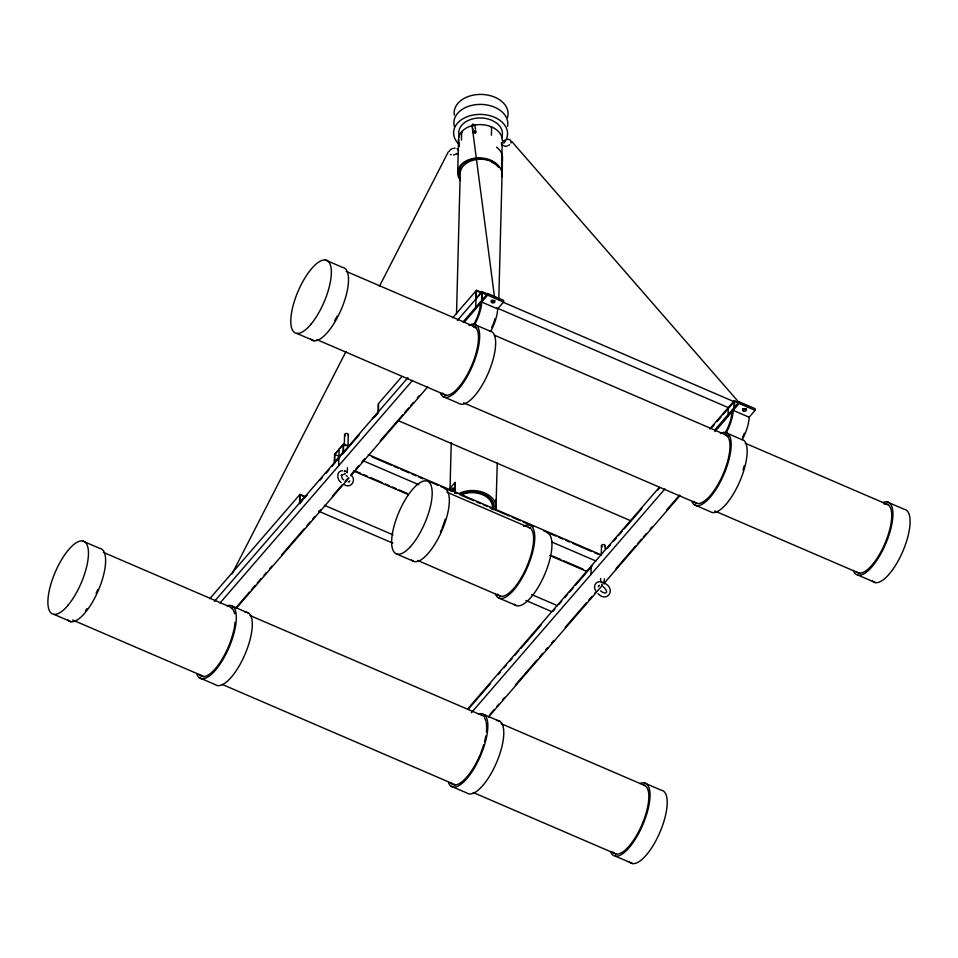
<?xml version="1.0" encoding="UTF-8"?>
<svg xmlns="http://www.w3.org/2000/svg" width="958" height="958" viewBox="0 0 958 958"><rect width="100%" height="100%" fill="white"/><g stroke="black" fill="none" stroke-linecap="round" stroke-linejoin="round"><path stroke-width="1.44" d="M299.531 502.986L299.746 494.663L305.063 496.951M305.303 496.675L299.986 494.388L299.77 502.375L305.482 496.088M334.342 462.726L334.558 454.403L343.611 443.925L349.107 446.296M343.371 444.536L334.785 454.463L334.581 462.115L343.168 452.188L343.371 444.536L346.113 445.721M338.653 465.804L339.084 449.17M343.395 452.248L343.611 443.925M344.317 444.991L344.593 434.549M347.275 472.27L347.455 467.708M348.029 445.362L348.305 434.944M372.482 418.61L378.434 412.048L378.422 404.001M378.206 411.988L378.422 403.677L401.893 376.542M457.685 172.644L458.559 139.365M450.009 489.945L451.242 442.62M450.2 490.652L450.272 487.957L455.038 482.449L455.385 492.532M458.619 172.668L458.69 169.77M459.301 146.622L459.373 143.736M456.535 313.745L460.379 167.183M461.433 140.119L461.648 131.809L462.451 132.144M454.763 493.238L455.038 482.449M475.755 307.267L476.186 290.621L481.515 292.92M484.413 293.795L476.425 290.346L476.21 298.333L481.934 291.723L488.592 294.585M481.706 300.369L481.934 291.723M482.114 300.213L482.317 292.561L487.55 294.813M491.406 135.246L491.622 126.923L491.143 127.474M489.275 330.821L474.641 324.522L475.324 323.337A23.255 8.275 -66.7 0 0 481.67 302.033L487.634 295.136L487.67 293.483L503.645 300.357L503.597 302.021L497.633 308.907A23.255 8.275 -66.7 0 1 491.298 330.211L490.604 331.396M501.513 169.338L502.148 144.742M498.783 299.782L502.495 157.711A20.932 14.621 1.5 0 0 496.591 147.233M495.957 509.704L497.238 462.954M590.954 574.465L591.182 566.154M600.558 581.446L600.642 578.464M601.265 554.586L601.504 545.629M604.007 583.626L604.354 578.788M605.133 549.006L605.216 546.024M728.272 407.605L728.056 415.928L723.194 421.556M734.02 409.03L734.235 400.719L741.827 403.989M734.463 407.605L734.63 401.222L738.546 402.911M739.145 403.462L739.181 401.797L755.155 408.671L755.108 410.335L749.144 417.233A23.255 8.275 -66.7 0 1 742.809 438.536L742.115 439.71L726.152 432.836L726.835 431.663A23.255 8.275 -66.7 0 0 733.181 410.359L739.145 403.462L755.108 410.335M741.42 403.809L749.419 406.922M598.271 586.679L599.085 585.518M349.502 481.635L349.778 480.94M501.381 142.682L501.86 145.017L501.98 144.299M458.391 149.328L458.427 151.089M453.637 489.574L452.511 490.664L453.673 488.161M232.04 573.902L345.994 351.526M379.428 286.286L448.332 151.795M473.755 324.307L475.18 321.792A20.932 7.448 -66.7 0 0 480.138 306.955L480.425 303.47L464.247 322.175M725.266 432.633L726.691 430.106A20.932 7.448 -66.7 0 0 731.649 415.281L731.936 411.796L715.758 430.501A6.981 2.479 -66.7 0 0 714.824 431.579M458.128 153.328L457.253 154.238M209.802 598.666L299.986 494.388M452.727 317.757L476.425 290.346M214.412 601.408L407.904 377.656M457.397 320.427L481.934 292.046L488.245 294.777M299.71 503.728L302.632 500.339M304.596 498.076L307.518 494.687M320.212 480.006L322.163 477.755M326.079 473.24L329.001 469.851M331.935 466.462L334.869 463.073M336.821 460.81L338.773 458.559M342.677 454.044L359.274 434.836M374.901 416.778L377.835 413.389M220.029 602.977L412.551 380.35M463.109 321.876L487.67 293.483M235.752 607.911L249.427 592.104M251.379 589.841L255.283 585.326M257.247 583.063L261.151 578.548M264.073 575.159L266.025 572.896M269.94 568.381L271.892 566.13M281.652 554.838L304.117 528.864M307.039 525.475L309.973 522.086M312.907 518.697L314.859 516.434M318.763 511.919L320.714 509.668M332.438 496.112L342.198 484.82M345.131 481.431L348.053 478.042M350.987 474.653L353.921 471.264M355.873 469.013L358.795 465.624M361.729 462.235L364.663 458.846M380.29 440.776L396.887 421.58M398.839 419.329L402.743 414.802M404.695 412.551L408.599 408.036M410.551 405.773L413.485 402.384M417.389 397.869L419.341 395.606M236.171 608.39L348.963 477.958M350.903 475.707L427.723 386.888M467.684 708.956L659.236 487.442M709.806 428.968L734.235 400.719M468.031 709.507L490.496 683.533M498.304 674.504L500.256 672.241M504.171 667.726L506.123 665.463M510.027 660.948L511.979 658.685M514.913 655.308L518.817 650.781M520.769 648.53L541.27 624.808M552.994 611.264L554.945 609.001M558.849 604.486L561.783 601.097M564.717 597.708L567.639 594.319M569.591 592.068L573.507 587.553M575.459 585.29L592.056 566.094M607.683 548.024L610.605 544.635M613.539 541.246L616.473 537.857M618.425 535.606L622.329 531.091M624.281 528.828L641.86 508.494M657.487 490.436L659.439 488.173M712.165 427.196L714.117 424.933M717.051 421.544L720.955 417.029M722.907 414.778L734.63 401.222M739.181 401.797L715.051 429.675M471.36 712.776L664.852 489.011M717.362 428.298L721.254 423.795M490.017 714.321L493.921 709.794M496.855 706.405L498.807 704.154M502.711 699.639L504.662 697.376M515.404 684.958L536.899 660.11M539.821 656.721L542.755 653.332M545.677 649.943L547.641 647.692M551.545 643.177L553.496 640.914M565.208 627.358L586.691 602.522M588.655 600.259L591.577 596.87M594.511 593.481L596.463 591.23M615.994 568.645L635.525 546.06M637.477 543.797L641.381 539.282M643.333 537.019L646.267 533.63M650.171 529.115L652.123 526.864M666.768 509.919L679.462 495.238M488.472 717.063L602.235 585.506M604.187 583.254L680.024 495.549M349.311 481.635L348.233 481.934M468.845 325.205L472.222 323.96L475.851 324.798A39.529 14.059 -66.7 0 1 468.989 373.225A39.529 14.059 -66.7 0 1 440.429 393.235M720.356 433.531L723.733 432.286L727.361 433.124A39.529 14.059 -66.7 0 1 720.5 481.551A39.529 14.059 -66.7 0 1 691.939 501.561M601.133 582.069L604.235 583.254M342.437 470.641C336.019 471.001 336.809 479.79 341.132 482.557M598.75 585.637L599.397 585.434M344.341 470.953L347.335 472.174M472.641 326.307L476.258 328.247A37.206 13.232 -66.7 0 1 468.33 372.686A37.206 13.232 -66.7 0 1 442.524 393.067M599.66 581.734C595.193 581.47 593.23 586.943 595.469 590.332M343.683 474.45L341.288 475.36C341.766 473.551 340.988 478.988 343.671 479.838M489.73 331.193L491.825 331.672A39.529 14.059 -66.7 0 1 487.215 375.488A39.529 14.059 -66.7 0 1 458.906 403.39L442.931 396.516M742.115 439.71L743.336 439.997A39.529 14.059 -66.7 0 1 738.726 483.814A39.529 14.059 -66.7 0 1 710.417 511.716L694.442 504.842M344.688 484.904C351.035 488.736 356.639 480.066 351.382 475.324M344.784 473.671L345.215 473.887A1.868 1.305 1.5 0 1 344.748 473.791M601.684 584.763L602.259 584.979A1.868 1.305 1.5 0 1 601.648 584.883M487.634 295.136L503.597 302.021M502.243 301.854L734.067 401.689M496.543 307.805L728.355 407.641M481.67 302.033L497.633 308.907M733.181 410.359L749.144 417.233M325.433 260.013L342.605 267.414A39.529 14.059 -66.7 0 1 340.557 311.003A39.529 14.059 -66.7 0 1 310.655 338.94M887.012 501.884L904.184 509.273A39.529 14.059 -66.7 0 1 902.137 552.862A39.529 14.059 -66.7 0 1 872.235 580.811M346.245 271.401L475.192 326.929M494.4 335.204L728.966 436.225M745.432 443.315L888.09 504.758M473.551 326.367L476.222 327.504M725.062 434.681L729.062 436.405M316.918 339.647L445.865 395.175M463.696 402.863L696.885 503.297M714.716 510.973L860.128 573.602M296.705 333.36L313.877 340.749M858.284 575.219L875.456 582.608M397.414 420.263L630.604 520.697M495.597 500.004L496.196 500.268M450.272 487.957L450.871 488.221M368.303 454.559L601.492 554.993M372.171 456.942L391.379 465.217M394.121 466.39L398.241 468.163M400.983 469.348L409.21 472.893M411.952 474.078L416.071 475.851M418.814 477.024L422.921 478.796M429.783 481.754L438.01 485.299M440.764 486.484L444.871 488.257M447.614 489.43L451.733 491.203M454.475 492.388L457.217 493.574M461.337 495.346L473.683 500.663M476.425 501.836L480.533 503.609M483.275 504.794L487.394 506.566M490.137 507.752L509.345 516.015M512.087 517.2L520.314 520.745M523.056 521.93L527.175 523.703M529.918 524.876L534.037 526.649M543.641 530.792L546.383 531.965M550.491 533.738L555.975 536.109M558.73 537.282L562.837 539.055M565.579 540.24L569.699 542.012M572.441 543.198L591.649 551.461M594.391 552.646L598.499 554.419M446.955 492.208L530.037 527.99M362.603 460.523L418.838 484.736M551.892 542.048L595.792 560.945M334.785 454.463L340.27 456.822M355.155 470.977L360.651 473.336M363.393 474.521L367.501 476.294M370.243 477.479L382.589 482.796M385.332 483.97L389.451 485.742M392.193 486.927L396.313 488.7M399.055 489.885L407.282 493.43M552.682 556.047L560.909 559.592M563.651 560.777L582.859 569.04M353.538 471.001L408.407 494.627M549.688 555.472L586.727 571.423M324.439 505.297L393.019 534.839M531.558 594.499L557.616 605.731M318.727 511.249L392.804 543.15M525.858 600.462L551.916 611.683M417.628 560.454L500.711 596.247M396.576 553.987L413.748 561.376M499.178 598.175L516.35 605.564M82.544 540.971L99.716 548.371A39.529 14.059 -66.7 0 1 97.668 591.948A39.529 14.059 -66.7 0 1 67.767 619.898M644.123 782.842L661.295 790.23A39.529 14.059 -66.7 0 1 659.248 833.819A39.529 14.059 -66.7 0 1 629.346 861.757M232.65 606.294L248.613 613.18M484.161 714.62L500.124 721.494M103.356 552.347L232.303 607.887M250.134 615.563L484.7 716.584M501.166 723.685L645.201 785.716M72.652 620.006L204.341 676.731M222.172 684.407L455.373 784.841M473.204 792.517L615.862 853.961M53.816 614.306L70.988 621.706M615.395 856.177L632.567 863.565M199.444 677.821L215.418 684.695A39.529 14.059 -66.7 0 0 245.727 652.59A39.529 14.059 -66.7 0 0 245.032 612.222M450.955 786.147L466.929 793.02A39.529 14.059 -66.7 0 0 497.238 760.903A39.529 14.059 -66.7 0 0 496.543 720.548M724.883 434.561L727.769 436.561A37.206 13.232 -66.7 0 1 719.841 481A37.206 13.232 -66.7 0 1 694.035 501.393M605.121 583.47C616.21 589.314 607.192 603.253 598.031 593.649M603.121 586.619C608.965 591.541 607.013 595.72 600.57 590.918M346.221 475.539L347.383 476.449M511.835 141.568L739.325 402.815M475.072 125.007L475.3 125.642M474.857 133.258L474.797 133.078A1.401 0.958 -19.8 0 0 476.174 131.869A1.401 0.958 -19.8 0 0 474.845 131.09M475.084 126.851L475.503 129.354M471.971 124.959L494.508 297.028M491.394 161.998A19.998 13.963 1.5 0 1 498.603 167.279M460.211 173.35A20.932 14.621 1.5 0 1 483.275 159.339A20.932 14.621 1.5 0 1 501.693 176.883M344.317 471.54A1.868 1.305 1.5 0 1 345.706 471.3L346.94 471.815A1.868 1.305 1.5 0 1 347.323 472.797M348.185 435.267A1.868 1.305 1.5 0 0 344.964 433.926L344.724 434.225A1.868 1.305 1.5 0 0 345.311 435.77M601.229 582.632A1.868 1.305 1.5 0 1 602.606 582.38L603.851 582.907A1.868 1.305 1.5 0 1 604.223 583.877M605.085 546.347A1.868 1.305 1.5 0 0 601.875 545.006L601.624 545.306A1.868 1.305 1.5 0 0 602.223 546.85M459.397 136.683A21.854 15.268 1.5 0 1 467.54 120.804A21.854 15.268 1.5 0 1 491.789 120.277L496.268 122.804A21.854 15.268 1.5 0 1 501.609 137.689M458.954 144.191A26.98 18.837 1.5 0 1 461.804 119.463A26.98 18.837 1.5 0 1 497.322 118.684A26.98 18.837 1.5 0 1 503.74 143.209M454.32 126.3A26.98 18.837 1.5 0 1 480.365 104.398A26.98 18.837 1.5 0 1 507.536 126.348M459.217 143.341A21.854 15.268 1.5 0 1 477.886 124.684A21.854 15.268 1.5 0 1 502.267 140.407M454.32 115.092A26.98 18.837 1.5 0 1 482.401 94.459A26.98 18.837 1.5 0 1 507.477 117.571M460.451 180.344A21.854 15.268 1.5 0 1 468.893 159.687A21.854 15.268 1.5 0 1 498.627 165.974M460.451 178.895A20.932 14.621 1.5 0 1 470.15 159.974A20.932 14.621 1.5 0 1 497.813 166.285M473.635 132.779A1.401 0.958 -19.8 0 1 473.659 131.773M473.827 132.671A4.646 0.874 80.8 0 1 473.527 132M472.965 130.025A4.646 0.874 80.8 0 1 472.569 127.653M472.797 123.965A4.646 0.874 80.8 0 1 473.036 124.049M473.611 125.103A4.646 0.874 80.8 0 1 473.911 126.001M474.689 130.587A4.646 0.874 80.8 0 1 474.713 131.581M511.021 141.329A4.646 3.209 -19.8 0 1 510.877 143.065M509.596 144.73A4.646 3.209 -19.8 0 1 508.626 145.388M507.512 145.867A4.646 3.209 -19.8 0 1 504.124 145.987M503.225 145.568A4.646 3.209 -19.8 0 1 502.184 144.227M502.327 142.491A4.646 3.209 -19.8 0 1 504.591 140.167M506.878 139.425A4.646 3.209 -19.8 0 1 509.093 139.569M509.979 139.988A4.646 3.209 -19.8 0 1 510.638 140.587M456.655 153.508A4.646 3.209 -19.8 0 1 453.385 154.909M451.17 154.765A4.646 3.209 -19.8 0 1 450.284 154.346M449.374 151.268A4.646 3.209 -19.8 0 1 452.751 148.466M453.924 148.203A4.646 3.209 -19.8 0 1 455.086 148.167M457.038 148.765A4.646 3.209 -19.8 0 1 457.696 149.364M478.437 714.129A39.529 14.059 -66.7 0 1 480.269 756.413A39.529 14.059 -66.7 0 1 448.5 782.758M484.425 717.973A37.206 13.232 -66.7 0 1 485.838 720.943M486.161 722.188A37.206 13.232 -66.7 0 1 486.377 731.984M485.802 735.972A37.206 13.232 -66.7 0 1 484.544 741.648M483.73 744.594A37.206 13.232 -66.7 0 1 480.545 753.611M480.018 754.88A37.206 13.232 -66.7 0 1 450.691 782.794M744.234 465.66A37.206 13.232 -66.7 0 1 743.049 470.067M744.366 433.256A20.932 7.448 -66.7 0 1 742.654 436.992M746.33 408.647A1.856 1.305 1.5 0 1 742.737 408.563M226.926 605.815A39.529 14.059 -66.7 0 1 228.758 648.087A39.529 14.059 -66.7 0 1 196.989 674.432M231.106 608.055A37.206 13.232 -66.7 0 1 232.914 609.647M233.453 610.497A37.206 13.232 -66.7 0 1 234.65 613.862M234.985 622.401A37.206 13.232 -66.7 0 1 234.291 627.646M234.027 629.023A37.206 13.232 -66.7 0 1 217.43 666.121A37.206 13.232 -66.7 0 1 199.18 674.468M495.046 318.619A20.932 7.448 -66.7 0 1 493.837 322.403M493.358 323.672A20.932 7.448 -66.7 0 1 491.741 327.444M494.819 300.333A1.856 1.305 1.5 0 1 491.226 300.237M502.387 158.98A20.932 14.621 1.5 0 1 501.705 161.471M459.936 494.699A20.932 14.621 1.5 0 1 483.55 494.364A20.932 14.621 1.5 0 1 492.975 509.62M462.69 494.268A19.998 13.963 1.5 0 1 484.137 495.43A19.998 13.963 1.5 0 1 492.065 509.488M458.942 493.55A23.255 16.238 1.5 0 1 485.179 493.178A23.255 16.238 1.5 0 1 495.657 510.135M460.056 494.603A21.399 14.945 1.5 0 1 482.569 493.598A21.399 14.945 1.5 0 1 494.208 507.273M639.932 783.536A39.529 14.059 -66.7 0 1 642.602 825.245A39.529 14.059 -66.7 0 1 610.545 851.434M643.74 785.081A37.206 13.232 -66.7 0 1 640.818 827.197A37.206 13.232 -66.7 0 1 612.892 851.913M97.812 589.541A37.206 13.232 -66.7 0 1 96.111 593.361M87.142 608.546A37.206 13.232 -66.7 0 1 85.478 610.677M523.583 526.289A39.529 14.059 -66.7 0 1 527.786 566.441A39.529 14.059 -66.7 0 1 495.262 593.601M547.006 532.708A39.529 14.059 -66.7 0 1 543.569 576.991A39.529 14.059 -66.7 0 1 514.266 604.187M528.493 527.319A37.206 13.232 -66.7 0 1 525.571 569.435A37.206 13.232 -66.7 0 1 497.633 594.152M444.404 488.52A39.529 14.059 -66.7 0 1 440.967 532.804A39.529 14.059 -66.7 0 1 411.665 559.999M445.242 519.152A37.206 13.232 -66.7 0 1 442.069 528.169M441.542 529.451A37.206 13.232 -66.7 0 1 440.417 532.001M882.821 502.579A39.529 14.059 -66.7 0 1 885.491 544.288A39.529 14.059 -66.7 0 1 853.434 570.477M884.162 504.088A37.206 13.232 -66.7 0 1 885.647 541.773A37.206 13.232 -66.7 0 1 856.62 571.89M337.168 316.104A37.206 13.232 -66.7 0 1 334.558 320.798M451.865 489.73C453.11 492.029 453.613 484.928 451.865 489.73M743.168 410.826A1.856 1.305 1.5 0 0 746.294 410.311A1.856 1.305 1.5 0 0 744.043 408.671A1.856 1.305 1.5 0 0 743.168 410.826M491.658 302.5A1.856 1.305 1.5 0 0 494.783 301.998A1.856 1.305 1.5 0 0 492.532 300.345A1.856 1.305 1.5 0 0 491.658 302.5M68.15 605.097A39.529 14.059 -66.7 0 0 85.765 542.779A39.529 14.059 -66.7 0 0 50.63 585.051A39.529 14.059 -66.7 0 0 68.15 605.097M410.455 546.635A39.529 14.059 -66.7 0 0 430.154 483.574A39.529 14.059 -66.7 0 0 395.115 522.445A39.529 14.059 -66.7 0 0 410.455 546.635M311.039 324.139A39.529 14.059 -66.7 0 0 328.654 261.821A39.529 14.059 -66.7 0 0 293.519 304.105A39.529 14.059 -66.7 0 0 311.039 324.139"/></g></svg>
